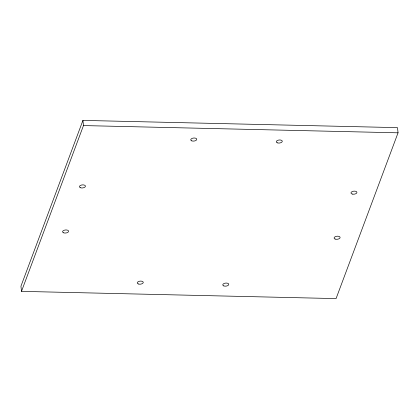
<?xml version="1.0" encoding="UTF-8"?>
<svg xmlns="http://www.w3.org/2000/svg" width="419" height="419" viewBox="0 0 419 419"><rect width="100%" height="100%" fill="white"/><g stroke="black" fill="none" stroke-linecap="round" stroke-linejoin="round"><path stroke-width="0.63" d="M82.931 120.4L20.95 286.187L21.495 291.362L336.069 298.6L398.05 132.813L397.505 127.638L82.931 120.4L83.475 125.574L21.495 291.362M83.475 125.574L398.05 132.813M191.782 140.868A3.017 1.529 -6 0 0 196.71 139.621A3.017 1.529 -6 0 0 192.787 138.176A3.017 1.529 -6 0 0 191.782 140.868M63.609 232.812A3.017 1.529 -6 0 0 68.538 231.566A3.017 1.529 -6 0 0 64.615 230.12A3.017 1.529 -6 0 0 63.609 232.812M138.28 283.962A3.017 1.529 -6 0 0 143.209 282.715A3.017 1.529 -6 0 0 139.291 281.269A3.017 1.529 -6 0 0 138.28 283.962M80.464 187.738A3.017 1.529 -6 0 0 85.387 186.492A3.017 1.529 -6 0 0 81.469 185.046A3.017 1.529 -6 0 0 80.464 187.738M223.809 285.931A3.017 1.529 -6 0 0 228.732 284.684A3.017 1.529 -6 0 0 224.814 283.239A3.017 1.529 -6 0 0 223.809 285.931M352.306 194.07A2.991 1.519 -6 0 0 356.93 192.541A2.991 1.519 -6 0 0 352.636 191.41A2.991 1.519 -6 0 0 352.306 194.07M277.305 142.837A3.017 1.529 -6 0 0 282.233 141.591A3.017 1.529 -6 0 0 278.31 140.145A3.017 1.529 -6 0 0 277.305 142.837M335.127 239.06A3.017 1.529 -6 0 0 340.055 237.814A3.017 1.529 -6 0 0 336.132 236.368A3.017 1.529 -6 0 0 335.127 239.06"/></g></svg>
